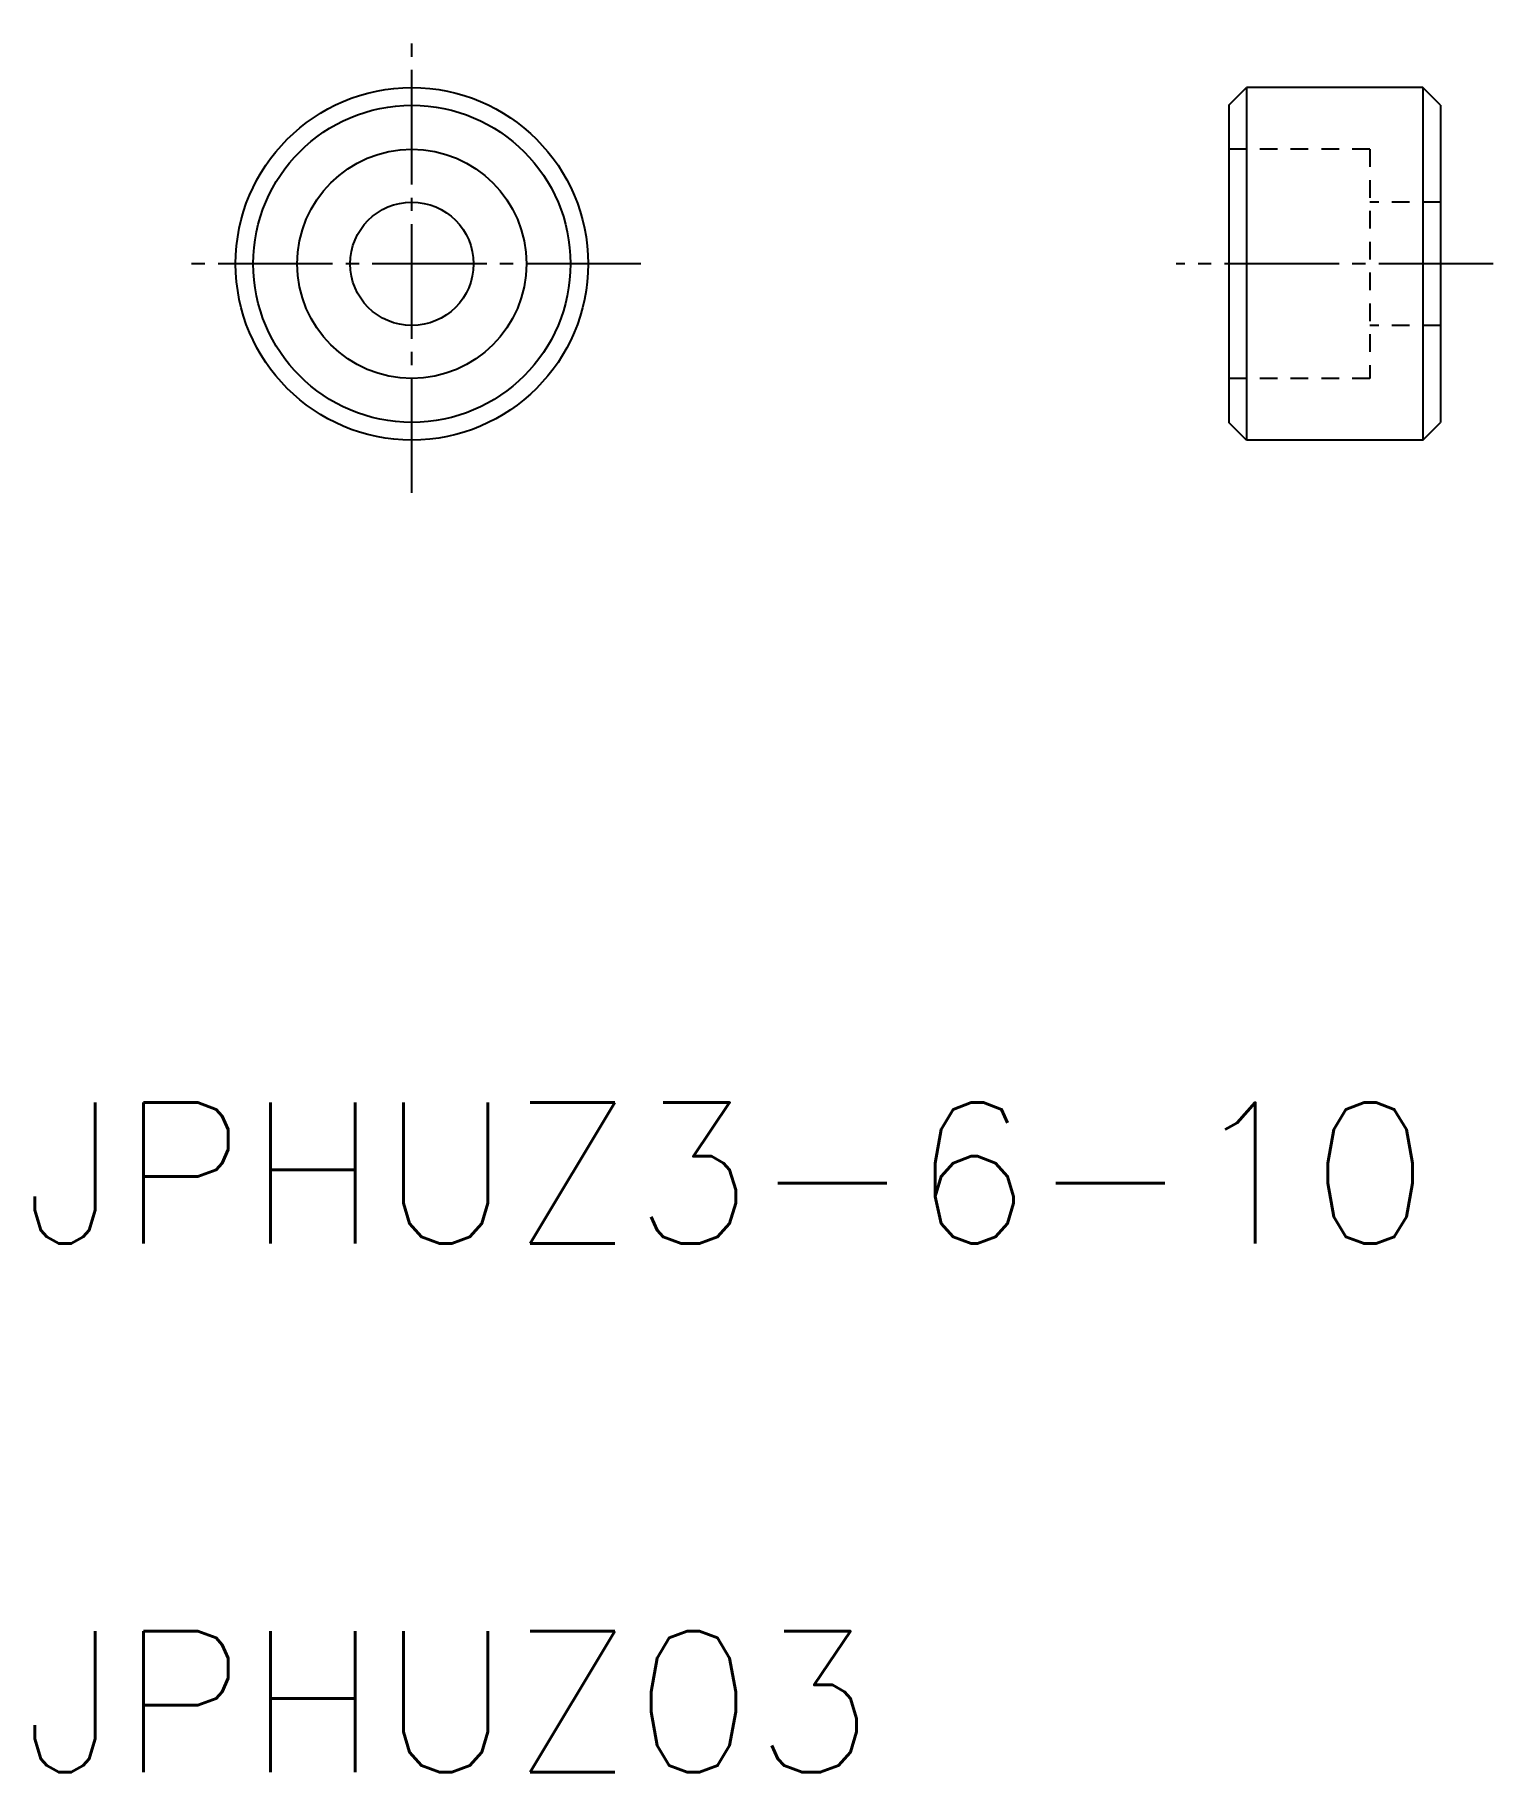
# Model space of a CAD drawing. Extents: x 112.5 to 153.9, y 50.8 to 100.1.
import ezdxf

# ---------------------------------------------------------------- set-up
doc = ezdxf.new("R2010")
doc.units = 0
doc.header["$LTSCALE"] = 0.25
doc.linetypes.add('CENTER', pattern=[17.5, 13, -1.5, 1.5, -1.5])
doc.linetypes.add('DASHED', pattern=[3.5, 2, -1.5])
doc.layers.get('0').update_dxf_attribs({"linetype": 'CONTINUOUS'})
doc.layers.add('CENTER', color=1, linetype='CENTER')
doc.styles.get("Standard").update_dxf_attribs({"font": 'txt.shx'})

msp = doc.modelspace()

# ---------------------------------------------------------------- linework, layer by layer
at = {"color": 7, "linetype": 'CONTINUOUS'}
for p, q in [((146.423, 98.096), (146.923, 98.596)), ((146.923, 98.596), (146.923, 88.596)), ((151.923, 98.596), (146.923, 98.596)), ((151.923, 98.596), (151.923, 88.596)), ((152.423, 98.096), (151.923, 98.596)), ((146.423, 98.096), (146.423, 89.096)), ((152.423, 98.096), (152.423, 89.096)), ((146.923, 88.596), (146.423, 89.096)), ((151.923, 88.596), (152.423, 89.096)), ((151.923, 88.596), (146.923, 88.596))]:
    msp.add_line(p, q, dxfattribs=at)
at = {"color": 3, "linetype": 'DASHED'}
for p, q in [((150.423, 96.846), (146.423, 96.846)), ((150.423, 96.846), (150.423, 90.346)), ((152.423, 95.346), (150.423, 95.346)), ((152.423, 91.846), (150.423, 91.846)), ((150.423, 90.346), (146.423, 90.346))]:
    msp.add_line(p, q, dxfattribs=at)
at = {"color": 7, "linetype": 'CONTINUOUS'}
for radius in [5, 4.5, 3.25, 1.75]:
    msp.add_circle((123.243, 93.596), radius, dxfattribs=at)
at = {"layer": 'CENTER', "color": 1, "linetype": 'CENTER'}
for p, q in [((123.243, 87.096), (123.243, 100.096)), ((129.743, 93.596), (116.743, 93.596)), ((153.923, 93.596), (144.923, 93.596))]:
    msp.add_line(p, q, dxfattribs=at)

# ---------------------------------------------------------------- texts
for s, p in [('JPHUZ3-6-10', (112.201, 65.795)), ('JPHUZ03', (112.201, 50.795))]:
    msp.add_text(s, height=4).set_placement(p)

doc.saveas('drawing.dxf')
